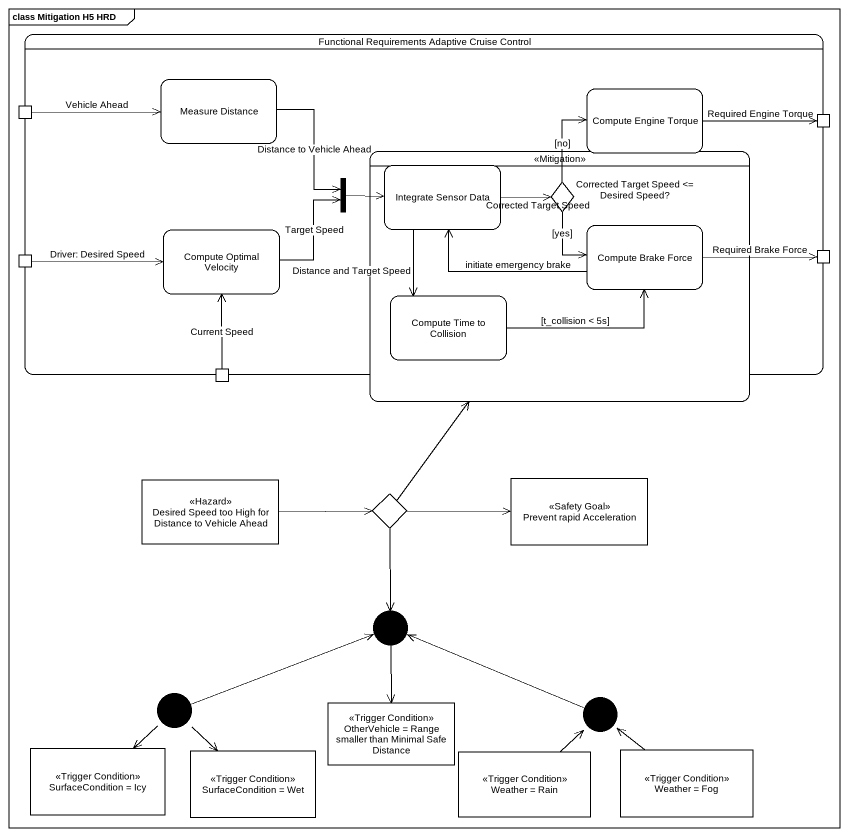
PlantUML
@startuml
mainframe class Mitigation H5 HRD
hide empty description
state "Functional Requirements Adaptive Cruise Control" as Functional_Requirements {
  state pin1 <<outputPin>>
  state "Measure Distance" as Measure_Distance
  state "Compute Engine Torque" as Compute_Engine_Torque
  state pin2 <<inputPin>>
  state fork1 <<join>>
  state "Compute Optimal Velocity" as Compute_Optimal_Velocity
  state pin3 <<outputPin>>
  state pin4 <<inputPin>>
  state pin5 <<outputPin>>
}
state " " as state1 <<Mitigation>> {
  state "Integrate Sensor Data" as Integrate_Sensor_Data
  state "Corrected Target Speed <= Desired Speed?" as Corrected_Target_Speed <<choice>>
  state "Compute Brake Force" as Compute_Brake_Force
  state "Compute Time to Collision" as Compute_Time_to_Collision
}
state "Desired Speed too High for Distance to Vehicle Ahead" as Desired_Speed_too_High_for <<Hazard>>
state choice1 <<choice>>
state "Prevent rapid Acceleration" as Prevent_rapid_Acceleration <<Safety Goal>>
state junction1 <<choice>>
state junction2 <<choice>>
state "OtherVehicle = Range smaller than Minimal Safe Distance" as OtherVehicle_Range_smaller <<Trigger Condition>>
state junction3 <<choice>>
state "SurfaceCondition = Icy" as SurfaceCondition_Icy <<Trigger Condition>>
state "SurfaceCondition = Wet" as SurfaceCondition_Wet <<Trigger Condition>>
state "Weather = Rain" as Weather_Rain <<Trigger Condition>>
state "Weather = Fog" as Weather_Fog <<Trigger Condition>>
pin1 -right-> Measure_Distance : Vehicle Ahead
Measure_Distance --> fork1 : Distance to Vehicle Ahead
Compute_Engine_Torque -right-> pin2 : Required Engine Torque
fork1 -right-> Integrate_Sensor_Data
Integrate_Sensor_Data -right-> Corrected_Target_Speed : Corrected Target Speed
Integrate_Sensor_Data --> Compute_Time_to_Collision : Distance and Target Speed
Corrected_Target_Speed -up-> Compute_Engine_Torque : [no]
Corrected_Target_Speed --> Compute_Brake_Force : [yes]
Compute_Optimal_Velocity -right-> fork1 : Target Speed
Compute_Brake_Force -left-> Integrate_Sensor_Data : initiate emergency brake
Compute_Brake_Force -right-> pin4 : Required Brake Force
pin3 -right-> Compute_Optimal_Velocity : Driver: Desired Speed
Compute_Time_to_Collision -right-> Compute_Brake_Force : [t_collision < 5s]
pin5 -up-> Compute_Optimal_Velocity : Current Speed
Desired_Speed_too_High_for -right-> choice1
choice1 -up-> state1
choice1 -right-> Prevent_rapid_Acceleration
choice1 --> junction1
junction1 --> OtherVehicle_Range_smaller
junction2 -right-> junction1
junction2 --> SurfaceCondition_Icy
junction2 --> SurfaceCondition_Wet
junction3 -left-> junction1
Weather_Rain -up-> junction3
Weather_Fog -up-> junction3
@enduml
